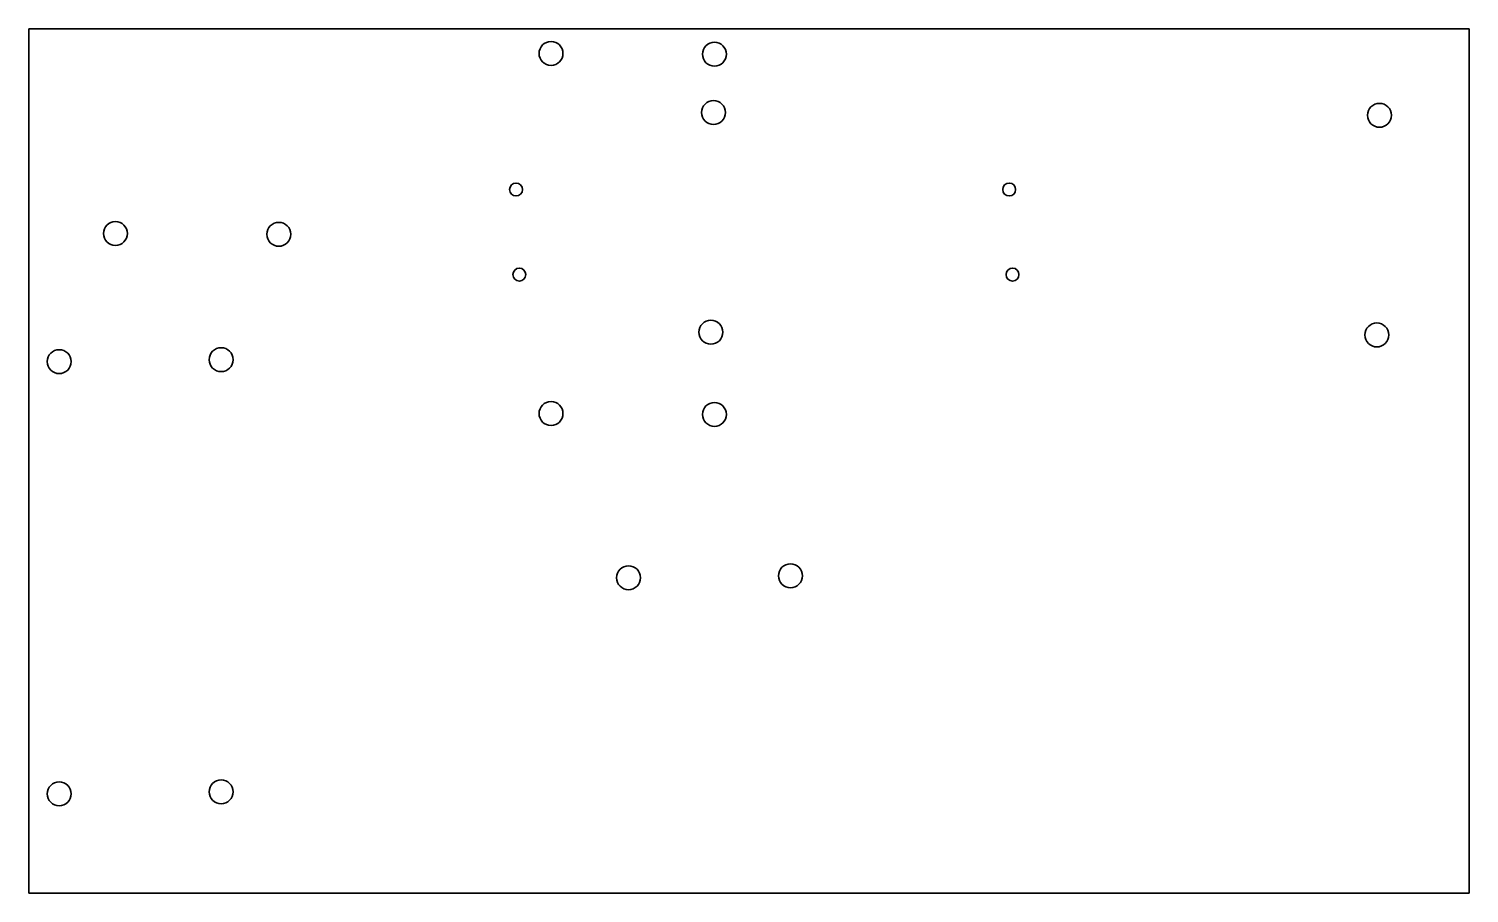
# Model space of a CAD drawing. Extents: x 65 to 1065, y 172 to 772.
import ezdxf

# ---------------------------------------------------------------- set-up
doc = ezdxf.new("R2010")
doc.units = 0

msp = doc.modelspace()

# ---------------------------------------------------------------- linework, layer by layer
at = {"color": 7, "lineweight": 35}
for p, q in [((1064.690186, 771.687927), (64.690132, 771.687927)), ((64.69014, 171.687927), (64.690132, 771.687927)), ((1064.690186, 771.687927), (1064.690186, 171.687927)), ((64.69014, 171.687927), (1064.690186, 171.687927))]:
    msp.add_line(p, q, dxfattribs=at)
for centre, radius in [((427.238495, 754.610413), 8.3), ((540.677429, 754.040955), 8.3), ((540.069946, 713.552673), 8.3), ((1002.380066, 711.655579), 8.3), ((402.969482, 660.125122), 4.480234), ((745.339478, 660.125122), 4.480234), ((124.793533, 629.610413), 8.3), ((238.232483, 629.040955), 8.3), ((405.268158, 601.094971), 4.480234), ((747.638123, 601.094971), 4.480234), ((538.240723, 561.078674), 8.3), ((1000.550842, 559.181091), 8.3), ((198.195435, 542.021851), 8.3), ((85.808891, 540.653687), 8.3), ((427.238525, 504.610413), 8.3), ((540.677429, 504.040955), 8.3), ((593.456726, 392.021881), 8.3), ((481.070221, 390.653687), 8.3), ((198.195435, 242.021881), 8.3), ((85.808891, 240.653687), 8.3)]:
    msp.add_circle(centre, radius, dxfattribs=at)

doc.saveas('drawing.dxf')
